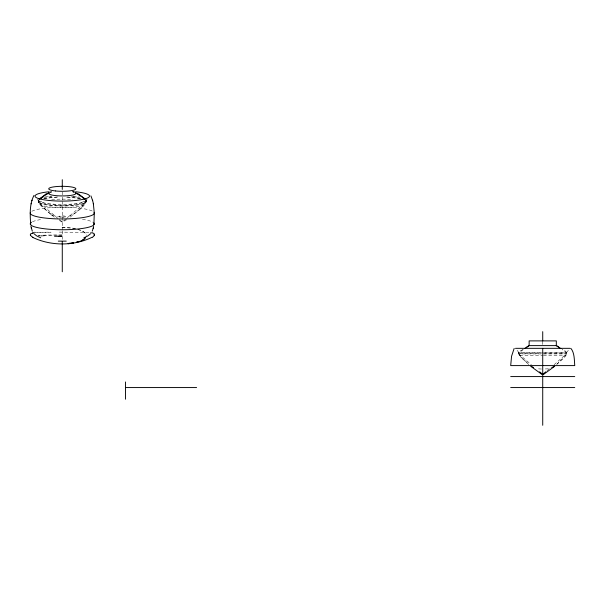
<?xml version="1.0" encoding="UTF-8"?>
<svg xmlns="http://www.w3.org/2000/svg" width="605" height="605" viewBox="0 0 605 605"><rect width="100%" height="100%" fill="white"/><g stroke="black" fill="none" stroke-linecap="round" stroke-linejoin="round"><path stroke-width="0.45" stroke-dasharray="3.02 2.27" d="M38.259 200.837C38.342 199.499 38.569 201.404 37.412 199.363M70.316 217.112C74.755 212.393 84.299 208.294 86.303 200.837M556.645 364.588C559.572 360.898 573.48 353.222 562.378 349.599M528.8 364.588L521.018 357.305L518.81 353.623L540.363 353.623M38.47 199.922L38.41 201.979L40.943 205.662L54.427 217.255L50.457 214.125M568.352 350.325L566.741 352.329L566.741 353.933L557.25 364.013M38.72 200.368L38.259 201.624L38.886 202.645L44.014 208.317L49.928 213.504L56.174 216.522L62.277 217.263L68.38 216.522L74.627 213.504L80.548 208.317L85.676 202.645L86.19 200.134M57.959 218.488L38.372 201.752L38.72 199.892M87.143 199.363C85.275 200.225 87.294 201.828 84.473 203.31L66.603 218.488M547.041 370.744L551.268 367.144M554.082 364.739L566.628 353.623L543.509 353.827M65.885 219.033L62.277 221.785L58.677 219.033M523.196 349.584L518.81 352.934L566.628 352.934L562.249 349.584M523.06 349.599C512.178 353.101 525.503 359.862 528.195 364.013M66.731 219.721L62.277 222.012L58.511 220.144M43.711 197.858L53.089 196.3M50.033 192.579L51.743 191.974M62.738 221.937L61.763 221.929M548.281 368.8L543.608 369.035M34.614 232.57L50.487 232.063M57.596 196.912L43.711 198.538M84.473 203.31C70.029 206.698 54.533 206.698 40.089 203.31M517.086 350.325L518.697 352.329L542.723 352.329M543.441 352.329L566.741 352.329M518.697 352.329L518.697 353.933L542.723 353.933M543.441 353.933L566.741 353.933M519.687 355.672L542.723 355.672M543.411 355.672L565.751 355.672M541.536 369.035L537.157 368.8M59.32 232.093L89.941 232.57M80.851 198.538L66.966 196.912M72.789 191.346L74.097 191.445M71.473 196.3L80.851 197.858M72.819 191.974L74.528 192.579M518.697 353.933L531.364 364.739M86.19 200.217L85.842 201.609C71.08 206.464 53.482 206.464 38.72 201.609L38.259 200.361M85.842 200.368L86.303 201.624M542.723 341.522L542.723 344.774M62.277 191.914L62.277 196.164M62.277 197.048L62.277 200.588M62.277 201.51L62.277 230.165M62.277 231.065L62.277 239.572M31.853 211.281A32.012 5.861 0 0 1 62.92 207.243A32.012 5.861 0 0 1 93.094 211.5M62.058 227.283A23.913 8.341 0.1 0 1 86.326 235.232M44.316 235.927A23.913 0.461 0 0 1 40.074 235.443M43.726 235.322A23.913 0.461 0 0 1 62.141 235.156M62.05 227.646A23.928 7.986 0 0 1 86.334 235.118M42.168 236.003A23.928 0.681 0 0 1 38.244 235.579M42.955 235.216A23.928 0.681 0 0 1 62.141 234.944M32.496 221.732A32.027 5.861 0 0 1 42.093 219.343M82.469 219.343A32.027 5.861 0 0 1 93.072 222.277M51.07 232.365A31.089 0.408 0.1 0 1 34.22 232.146M85.328 200.391A24.018 4.394 0 0 1 62.277 206.025A24.018 4.394 0 0 1 39.234 200.391M43.628 198.856A24.018 4.394 0 0 1 57.906 197.306M66.648 197.306A24.018 4.394 0 0 1 80.926 198.856M86.205 199.658A24.018 4.394 0 0 1 62.277 204.445A24.018 4.394 0 0 1 38.357 199.658M45.292 196.943A24.018 4.394 0 0 1 51.244 196.149M73.311 196.149A24.018 4.394 0 0 1 79.27 196.943M49.769 191.687A27.248 4.984 0 0 1 51.41 191.543M72.305 191.482A27.248 4.984 0 0 1 74.793 191.687M82.741 201.404A23.028 4.212 0 0 1 62.277 207.553A23.028 4.212 0 0 1 41.821 201.404M51.705 199.597A23.028 4.212 0 0 1 72.857 199.597M50.207 192.307A13.59 2.488 0 0 1 51.728 191.876M72.827 191.876A13.59 2.488 0 0 1 74.347 192.307M60.674 216.983A3.214 0.59 0 0 0 65.491 216.477A3.214 0.59 0 0 0 60.674 215.97A3.214 0.59 0 0 0 60.674 216.983"/><path stroke-width="0.91" d="M94.297 213.089L93.873 224.674M34.001 195.385C29.312 204.286 30.091 214.949 30.681 224.674M92.255 231.155L93.299 227.949M93.208 228.403L93.631 226.368M31.891 200.694L32.02 200.195M31.127 203.855L31.256 203.348M94.176 235.254L94.176 234.173M30.379 234.173L30.379 235.254M90.576 233.712L87.906 235.882L83.845 237.81M39.287 199.37L45.753 194.092L49.179 192.882M545.808 371.803L542.723 374.435L539.63 371.803M554.747 366.237L543.449 374.487M514.167 348.412L511.573 356.201L510.688 365.594L574.75 365.594C574.304 360.02 574.546 352.564 570.825 348.336M526.191 347.542L529.027 345.614M524.58 348.601L529.133 345.614L556.313 345.614L560.865 348.601M41.185 197.737L49.217 192.761A13.59 2.488 0 0 0 62.277 195.929A13.59 2.488 0 0 0 75.345 192.761L83.369 197.737M92.058 237.289C73.848 246.152 50.714 246.152 32.496 237.289M551.873 367.583L553.756 366.57M32.496 232.97L33.827 232.683M40.089 198.682L41.095 198.576M66.263 241.13L58.299 241.13M515.475 348.329L569.963 348.329M510.688 376.575L574.75 376.575M125.537 387.563L196.61 387.563M510.688 387.563L574.75 387.563M83.467 198.576L85.267 199.37M90.727 232.683L92.058 232.97M75.383 192.882L78.809 194.092L84.473 198.682M40.717 237.81L36.655 235.882L33.986 233.712M541.989 374.487L530.691 366.237M531.689 366.57L533.565 367.583M556.411 345.614L559.247 347.542M90.916 195.869L92.663 200.694M32.307 231.155L30.931 226.368M93.306 203.34L94.312 213.089M92.542 200.195L93.427 203.855M31.263 227.949L31.354 228.403M542.723 348.351L542.723 365.594M556.313 345.614L556.313 340.887L529.133 340.887L529.133 345.614M542.723 331.646L542.723 341.023M542.723 366.237L542.723 425.285M125.537 381.959L125.537 399.224M62.277 179.715L62.277 189.433M62.277 241.372L62.277 271.774M94.055 212.4A32.012 5.861 0 0 1 62.27 218.957A32.012 5.861 0 0 1 30.477 212.4M84.813 238.597A23.913 8.341 0.1 0 1 76.918 242.272M73.47 243.036A23.913 8.341 0.1 0 1 68.085 243.732M61.801 236.086A23.913 0.461 0 0 1 58.677 236.079M85.638 237.599A23.928 7.986 0 0 1 82.734 239.86M77.72 241.773A23.928 7.986 0 0 1 76.396 242.113M73.56 242.696A23.928 7.986 0 0 1 68.94 243.316M61.529 236.305A23.928 0.681 0 0 1 54.541 236.275M93.775 222.821A32.027 5.861 0 0 1 60.75 229.741A32.027 5.861 0 0 1 31.483 222.277M94.289 235.239A30.522 5.596 -10.7 0 1 92.444 237.243M92.497 232.857A30.658 5.468 -11.2 0 1 94.221 234.165M30.492 234.196A30.658 5.362 10.2 0 1 32.965 233.091M32.912 237.334A30.522 5.49 11.4 0 1 30.537 235.285M39.181 198.841A24.018 4.394 0 0 1 42.176 197.646M82.386 197.646A24.018 4.394 0 0 1 85.373 198.841M75.61 191.77A27.248 4.984 0 0 1 83.225 199.302A27.248 4.984 0 0 1 41.337 199.302A27.248 4.984 0 0 1 48.952 191.77M55.486 190.953A13.59 2.488 0 0 0 75.867 188.805A13.59 2.488 0 0 0 55.486 186.65A13.59 2.488 0 0 0 55.486 190.953"/></g></svg>
